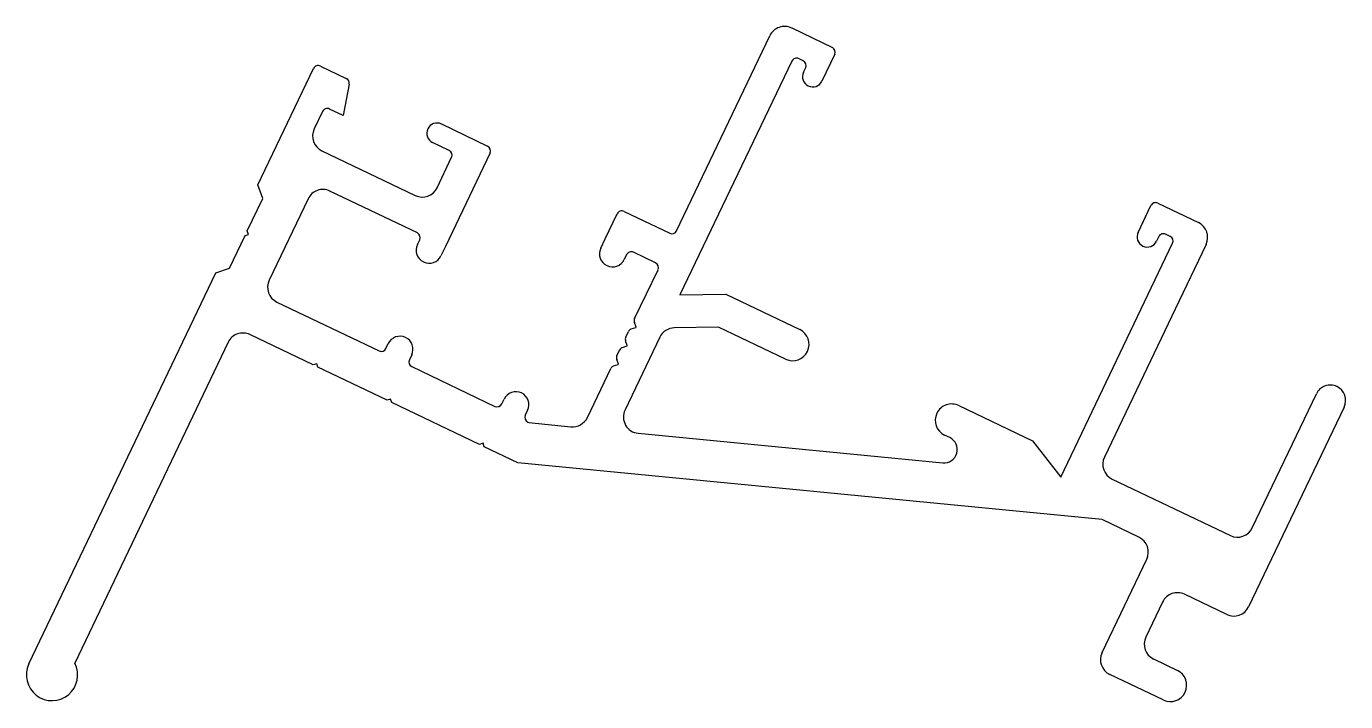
# Model space of a CAD drawing. Header units: inches. Extents: x -29.1 to 35.3, y -0.1 to 32.9.
import ezdxf

# ---------------------------------------------------------------- set-up
doc = ezdxf.new("R2010")
doc.units = ezdxf.units.IN
doc.header["$MEASUREMENT"] = 0

msp = doc.modelspace()

# ---------------------------------------------------------------- linework, layer by layer
at = {"color": 7}
for p, q in [((2.601, 22.89), (7.153, 32.407)), ((8.22, 32.784), (10.204, 31.835)), ((-14.783, 30.927), (-13.518, 30.321)), ((8.225, 31.174), (2.767, 19.762)), ((8.784, 31.183), (8.559, 31.291)), ((10.322, 31.501), (9.696, 30.193)), ((10.322, 31.501), (10.322, 31.501)), ((-17.83, 25.134), (-15.116, 30.809)), ((8.794, 30.625), (8.902, 30.85)), ((-13.38, 30.05), (-13.667, 28.508)), ((9.029, 29.958), (9.029, 29.958)), ((-14.677, 28.714), (-15.087, 27.857)), ((-13.667, 28.508), (-14.344, 28.832)), ((-8.874, 28.101), (-6.619, 27.022)), ((-8.494, 26.81), (-9.305, 27.198)), ((-14.71, 26.79), (-10.155, 24.612)), ((-9.088, 24.988), (-8.376, 26.477)), ((-6.501, 26.688), (-8.68, 22.133)), ((-17.595, 24.468), (-17.83, 25.134)), ((-18.352, 22.884), (-17.595, 24.468)), ((-10.051, 22.789), (-14.318, 24.829)), ((-15.385, 24.453), (-17.283, 20.483)), ((0.039, 23.838), (2.267, 22.772)), ((25.123, 22.815), (25.748, 24.123)), ((25.338, 23.266), (25.748, 24.123)), ((26.082, 24.241), (28.066, 23.292)), ((-0.877, 22.502), (-0.294, 23.72)), ((-19.217, 21.076), (-18.46, 22.659)), ((-18.46, 22.659), (-18.293, 22.718)), ((-18.293, 22.718), (-18.352, 22.884)), ((26.133, 22.609), (26.025, 22.384)), ((26.692, 22.619), (26.466, 22.727)), ((-10.048, 22.216), (-9.933, 22.455)), ((-8.68, 22.133), (-8.902, 21.668)), ((-1.099, 22.038), (-0.877, 22.502)), ((21.351, 10.874), (26.809, 22.286)), ((25.358, 22.148), (25.358, 22.148)), ((28.443, 22.225), (26.933, 19.067)), ((0.161, 21.729), (0.047, 21.49)), ((1.577, 21.329), (0.494, 21.846)), ((-29.009, 1.76), (-19.884, 20.84)), ((-19.884, 20.84), (-19.217, 21.076)), ((0.554, 18.611), (1.695, 20.995)), ((-16.907, 19.417), (-11.918, 17.031)), ((2.767, 19.762), (5.003, 19.801)), ((5.003, 19.801), (8.612, 18.075)), ((26.933, 19.067), (23.481, 11.85)), ((0.392, 18.101), (0.62, 18.181)), ((0.625, 18.191), (0.544, 18.42)), ((0.554, 18.611), (0.554, 18.611)), ((0.554, 18.611), (0.554, 18.611)), ((4.654, 18.195), (2.49, 18.157)), ((7.921, 16.632), (4.654, 18.195)), ((-19.288, 17.451), (-26.774, 1.799)), ((-15.131, 16.35), (-18.221, 17.828)), ((-11.585, 17.148), (-11.47, 17.387)), ((1.782, 17.702), (0.086, 14.155)), ((0.193, 17.289), (0.113, 17.518)), ((0.123, 17.709), (0.249, 17.973)), ((-10.325, 16.839), (-10.439, 16.6)), ((-0.309, 16.806), (-0.182, 17.071)), ((-0.182, 17.071), (-0.309, 16.806)), ((-0.309, 16.806), (-0.182, 17.071)), ((-0.182, 17.071), (-0.309, 16.806)), ((-0.309, 16.806), (-0.182, 17.071)), ((-0.182, 17.071), (-0.182, 17.071)), ((-0.04, 17.199), (0.188, 17.279)), ((-14.964, 16.409), (-15.131, 16.35)), ((-14.906, 16.242), (-14.964, 16.409)), ((-11.523, 14.624), (-14.906, 16.242)), ((-10.321, 16.267), (-6.262, 14.325)), ((-1.754, 13.784), (-0.614, 16.169)), ((-0.471, 16.296), (-0.243, 16.377)), ((-0.238, 16.387), (-0.319, 16.615)), ((30.698, 8.399), (33.826, 14.939)), ((34.827, 15.292), (34.827, 15.292)), ((-11.356, 14.683), (-11.523, 14.624)), ((-11.297, 14.517), (-11.356, 14.683)), ((-7.012, 12.467), (-11.297, 14.517)), ((-5.928, 14.443), (-5.814, 14.682)), ((16.37, 14.365), (19.979, 12.639)), ((35.18, 14.292), (30.52, 4.549)), ((-4.668, 14.134), (-4.783, 13.895)), ((-4.665, 13.562), (-4.604, 13.533)), ((-4.604, 13.533), (-2.553, 13.333)), ((0.73, 13.013), (15.589, 11.567)), ((15.933, 12.8), (15.68, 12.921)), ((-6.845, 12.526), (-7.012, 12.467)), ((-6.786, 12.359), (-6.845, 12.526)), ((-5.149, 11.576), (-6.786, 12.359)), ((19.979, 12.639), (21.351, 10.874)), ((23.37, 8.8), (-5.149, 11.576)), ((23.858, 10.783), (29.631, 8.022)), ((25.169, 7.939), (23.37, 8.8)), ((23.367, 2.317), (25.546, 6.873)), ((29.453, 4.172), (27.388, 5.16)), ((26.321, 4.783), (25.501, 3.07)), ((25.878, 2.003), (27.041, 1.446)), ((26.35, 0.003), (23.743, 1.25))]:
    msp.add_line(p, q, dxfattribs=at)
for centre, radius, start, end in [((7.874, 32.062), 0.8, 64.44, 154.44), ((10.096, 31.609), 0.25, 334.44, 64.44), ((-14.891, 30.701), 0.25, 64.44, 154.44), ((8.451, 31.066), 0.25, 64.44, 154.44), ((8.676, 30.958), 0.25, 334.44, 64.44), ((-13.625, 30.096), 0.25, 349.44, 64.44), ((9.245, 30.409), 0.5, 154.44, 244.44), ((9.245, 30.409), 0.5, 244.44, 334.44), ((-14.452, 28.607), 0.25, 64.44, 154.44), ((-14.365, 27.512), 0.8, 154.44, 244.44), ((-9.09, 27.649), 0.5, 154.44, 244.44), ((-9.09, 27.649), 0.5, 64.44, 154.44), ((-8.601, 26.585), 0.25, 334.44, 64.44), ((-6.727, 26.796), 0.25, 334.44, 64.44), ((-14.663, 24.108), 0.8, 64.44, 154.44), ((-9.809, 25.333), 0.8, 244.44, 334.44), ((-0.069, 23.612), 0.25, 64.44, 154.44), ((25.974, 24.015), 0.25, 64.44, 154.44), ((27.721, 22.57), 0.8, 334.44, 64.44), ((-10.159, 22.563), 0.25, 334.44, 64.44), ((2.375, 22.998), 0.25, 244.44, 334.44), ((25.574, 22.599), 0.5, 154.44, 244.44), ((26.358, 22.501), 0.25, 64.44, 154.44), ((26.584, 22.394), 0.25, 334.44, 64.44), ((-9.475, 21.942), 0.635, 154.44, 244.44), ((-0.526, 21.764), 0.635, 154.44, 244.44), ((25.574, 22.599), 0.5, 244.44, 334.44), ((-9.475, 21.942), 0.635, 244.44, 334.44), ((-0.526, 21.764), 0.635, 244.44, 334.44), ((0.387, 21.621), 0.25, 64.44, 154.44), ((1.469, 21.103), 0.25, 334.44, 64.44), ((-16.562, 20.138), 0.8, 154.44, 244.44), ((0.475, 17.865), 0.25, 109.44, 154.44), ((0.78, 18.503), 0.25, 154.44, 199.44), ((0.617, 18.189), 0.008, 289.44, 19.44), ((2.504, 17.357), 0.8, 91.00505, 154.44), ((8.267, 17.353), 0.8, 334.44, 64.44), ((-18.566, 17.106), 0.8, 64.44, 154.44), ((-10.898, 17.113), 0.635, 64.44, 154.44), ((-10.898, 17.113), 0.635, 334.44, 64.44), ((0.348, 17.601), 0.25, 154.44, 199.44), ((-11.81, 17.256), 0.25, 244.44, 334.44), ((-0.083, 16.699), 0.25, 154.44, 199.44), ((0.043, 16.963), 0.25, 109.44, 154.44), ((0.186, 17.287), 0.008, 289.44, 19.44), ((8.267, 17.353), 0.8, 244.44, 334.44), ((-10.213, 16.492), 0.25, 154.44, 244.44), ((-0.388, 16.061), 0.25, 109.44, 154.44), ((-0.246, 16.385), 0.008, 289.44, 19.44), ((-5.241, 14.408), 0.635, 64.44, 154.44), ((-5.241, 14.408), 0.635, 334.44, 64.44), ((34.503, 14.616), 0.75, 64.44, 154.44), ((34.503, 14.616), 0.75, 334.44, 64.44), ((-6.154, 14.551), 0.25, 244.44, 334.44), ((16.025, 13.643), 0.8, 64.44, 154.44), ((-4.557, 13.787), 0.25, 154.44, 244.44), ((-2.476, 14.129), 0.8, 264.44, 334.44), ((0.808, 13.81), 0.8, 154.44, 264.44), ((16.025, 13.643), 0.8, 154.44, 244.44), ((15.652, 12.214), 0.65, 264.44, 64.44), ((24.203, 11.505), 0.8, 154.44, 244.44), ((29.977, 8.744), 0.8, 244.44, 334.44), ((24.824, 7.218), 0.8, 334.44, 64.44), ((27.043, 4.438), 0.8, 64.44, 154.48532), ((29.798, 4.894), 0.8, 244.44, 334.44), ((26.223, 2.724), 0.8, 154.44, 244.44), ((24.088, 1.972), 0.8, 154.44, 244.44), ((-27.882, 1.221), 1.25, 154.44, 27.5701), ((26.696, 0.725), 0.8, 334.44, 64.44), ((26.696, 0.725), 0.8, 244.44, 334.44)]:
    msp.add_arc(centre, radius, start, end, dxfattribs=at)

doc.saveas('drawing.dxf')
